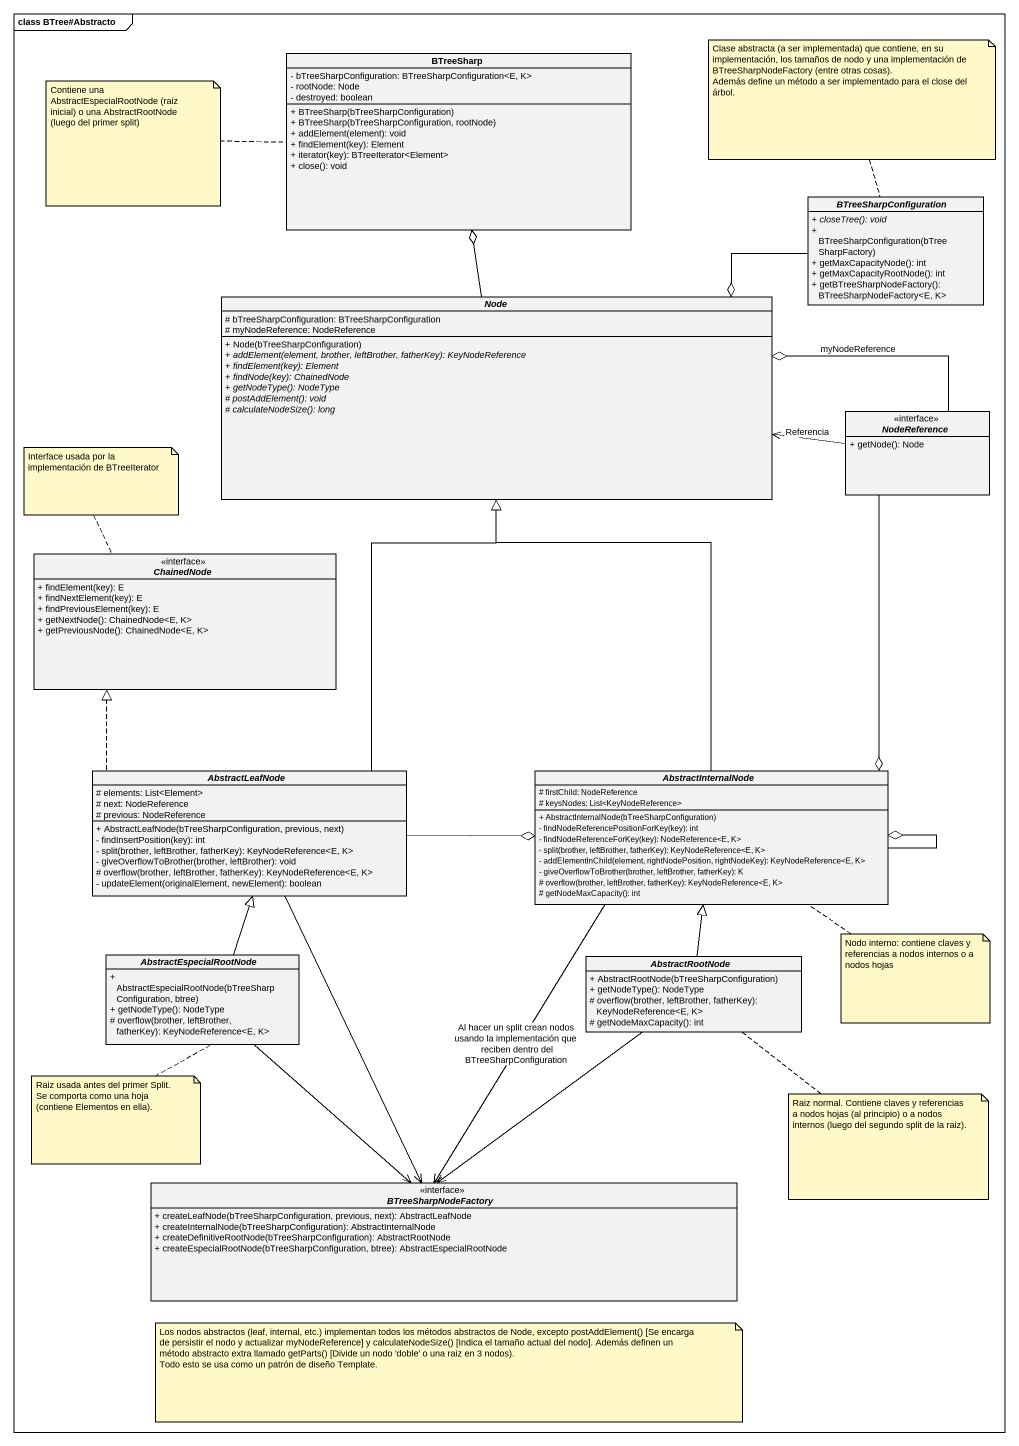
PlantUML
@startuml
mainframe class BTree#Abstracto
hide circle
hide empty members
skinparam classAttributeIconSize 0
class BTreeSharp {
  - bTreeSharpConfiguration: BTreeSharpConfiguration<E, K>
  - rootNode: Node
  - destroyed: boolean
  + BTreeSharp(bTreeSharpConfiguration)
  + BTreeSharp(bTreeSharpConfiguration, rootNode)
  + addElement(element): void
  + findElement(key): Element
  + iterator(key): BTreeIterator<Element>
  + close(): void
}
abstract class BTreeSharpConfiguration {
  {abstract} + closeTree(): void
  + BTreeSharpConfiguration(bTreeSharpFactory)
  + getMaxCapacityNode(): int
  + getMaxCapacityRootNode(): int
  + getBTreeSharpNodeFactory(): BTreeSharpNodeFactory<E, K>
}
abstract class "Node" as Node_ {
  # bTreeSharpConfiguration: BTreeSharpConfiguration
  # myNodeReference: NodeReference
  + Node(bTreeSharpConfiguration)
  {abstract} + addElement(element, brother, leftBrother, fatherKey): KeyNodeReference
  {abstract} + findElement(key): Element
  {abstract} + findNode(key): ChainedNode
  {abstract} + getNodeType(): NodeType
  {abstract} # postAddElement(): void
  {abstract} # calculateNodeSize(): long
}
interface NodeReference <<interface>> {
  + getNode(): Node
}
interface ChainedNode <<interface>> {
  + findElement(key): E
  + findNextElement(key): E
  + findPreviousElement(key): E
  + getNextNode(): ChainedNode<E, K>
  + getPreviousNode(): ChainedNode<E, K>
}
abstract class AbstractLeafNode {
  # elements: List<Element>
  # next: NodeReference
  # previous: NodeReference
  + AbstractLeafNode(bTreeSharpConfiguration, previous, next)
  - findInsertPosition(key): int
  - split(brother, leftBrother, fatherKey): KeyNodeReference<E, K>
  - giveOverflowToBrother(brother, leftBrother): void
  # overflow(brother, leftBrother, fatherKey): KeyNodeReference<E, K>
  - updateElement(originalElement, newElement): boolean
}
abstract class AbstractInternalNode {
  # firstChild: NodeReference
  # keysNodes: List<KeyNodeReference>
  + AbstractInternalNode(bTreeSharpConfiguration)
  - findNodeReferencePositionForKey(key): int
  - findNodeReferenceForKey(key): NodeReference<E, K>
  - split(brother, leftBrother, fatherKey): KeyNodeReference<E, K>
  - addElementInChild(element, rightNodePosition, rightNodeKey): KeyNodeReference<E, K>
  - giveOverflowToBrother(brother, leftBrother, fatherKey): K
  # overflow(brother, leftBrother, fatherKey): KeyNodeReference<E, K>
  # getNodeMaxCapacity(): int
}
abstract class AbstractEspecialRootNode {
  + AbstractEspecialRootNode(bTreeSharpConfiguration, btree)
  + getNodeType(): NodeType
  # overflow(brother, leftBrother, fatherKey): KeyNodeReference<E, K>
}
abstract class AbstractRootNode {
  + AbstractRootNode(bTreeSharpConfiguration)
  + getNodeType(): NodeType
  # overflow(brother, leftBrother, fatherKey): KeyNodeReference<E, K>
  # getNodeMaxCapacity(): int
}
interface BTreeSharpNodeFactory <<interface>> {
  + createLeafNode(bTreeSharpConfiguration, previous, next): AbstractLeafNode
  + createInternalNode(bTreeSharpConfiguration): AbstractInternalNode
  + createDefinitiveRootNode(bTreeSharpConfiguration): AbstractRootNode
  + createEspecialRootNode(bTreeSharpConfiguration, btree): AbstractEspecialRootNode
}
BTreeSharpConfiguration -left-o Node_
Node_ -up-o BTreeSharp
NodeReference -left-o Node_ : myNodeReference
NodeReference -left-> Node_ : Referencia
NodeReference --o AbstractInternalNode
AbstractLeafNode -up-|> Node_
AbstractLeafNode .up.|> ChainedNode
AbstractLeafNode -right-o AbstractInternalNode
AbstractLeafNode --> BTreeSharpNodeFactory
AbstractInternalNode -up-|> Node_
AbstractInternalNode --o AbstractInternalNode
AbstractInternalNode --> BTreeSharpNodeFactory : Al hacer un split crean nodos usando la implementación que reciben dentro del BTreeSharpConfiguration
AbstractEspecialRootNode -up-|> AbstractLeafNode
AbstractEspecialRootNode --> BTreeSharpNodeFactory
AbstractRootNode -up-|> AbstractInternalNode
AbstractRootNode --> BTreeSharpNodeFactory
note top of BTreeSharpConfiguration
  Clase abstracta (a ser implementada) que contiene, en su implementación, los tamaños de nodo y una implementación de BTreeSharpNodeFactory (entre otras cosas).
  Además define un método a ser implementado para el close del árbol.
end note
note left of BTreeSharp : Contiene una AbstractEspecialRootNode (raiz inicial) o una AbstractRootNode (luego del primer split)
note top of ChainedNode : Interface usada por la implementación de BTreeIterator
note bottom of AbstractInternalNode : Nodo interno: contiene claves y referencias a nodos internos o a nodos hojas
note bottom of AbstractEspecialRootNode : Raiz usada antes del primer Split. Se comporta como una hoja (contiene Elementos en ella).
note bottom of AbstractRootNode : Raiz normal. Contiene claves y referencias a nodos hojas (al principio) o a nodos internos (luego del segundo split de la raiz).
note as N7
  Los nodos abstractos (leaf, internal, etc.) implementan todos los métodos abstractos de Node, excepto postAddElement() [Se encarga de persistir el nodo y actualizar myNodeReference] y calculateNodeSize() [Indica el tamaño actual del nodo]. Además definen un método abstracto extra llamado getParts() [Divide un nodo 'doble' o una raiz en 3 nodos).
  Todo esto se usa como un patrón de diseño Template.
end note
@enduml
